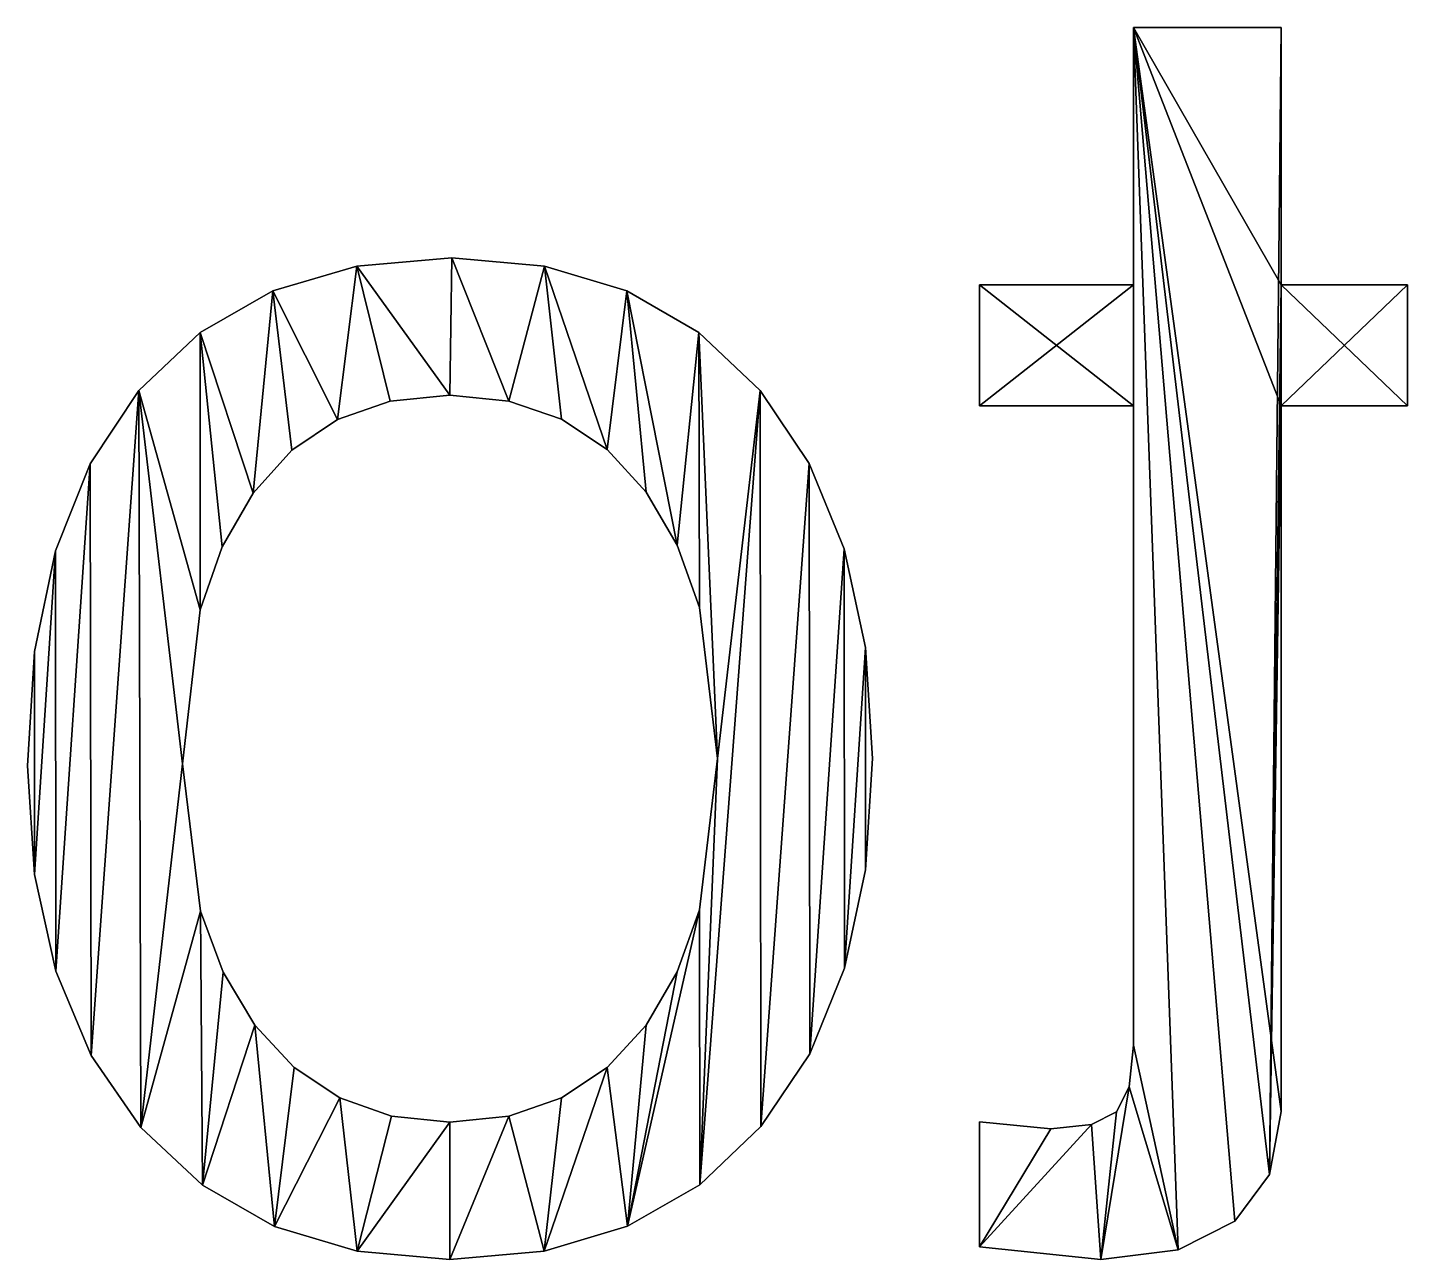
# Model space of a CAD drawing. Header units: metres. Extents: x -935 to 1842, y -1273 to 224.
# Drawn here: x 255.293 to 260.134, y 161.826 to 166.147 of the extents above; entities that cross this region are included whole.
import ezdxf

# ---------------------------------------------------------------- set-up
doc = ezdxf.new("R2010")
doc.units = ezdxf.units.M

msp = doc.modelspace()

# ---------------------------------------------------------------- meshes
at = {"layer": 'auto'}
mesh = msp.add_polyface(dxfattribs=at)
corners = [(258.6325, 165.2448), (259.1728, 164.8205), (259.1728, 165.2448), (258.6325, 164.8205), (259.1728, 166.1469), (259.6917, 165.2448), (259.6917, 166.1469), (259.6917, 164.8205), (259.6917, 162.3449), (259.6509, 162.1238), (259.5287, 161.9604), (259.3297, 161.8596), (259.1728, 162.5776), (259.1578, 162.4315), (259.0586, 161.826), (259.1131, 162.3433), (259.0259, 162.2987), (258.6325, 161.87), (258.8837, 162.2839), (258.6325, 162.3089), (260.1343, 164.8205), (260.1343, 165.2448)]
mesh.append_faces([[corners[k] for k in face] for face in [(1, 0, 3), (4, 5, 6), (17, 18, 19), (5, 20, 21)]], dxfattribs={"vtx0": -1})
mesh.append_faces([[corners[k] for k in face] for face in [(0, 1, 2), (7, 4, 8), (8, 4, 9), (9, 4, 10), (10, 4, 11), (11, 13, 14), (12, 2, 1), (14, 16, 17), (20, 5, 7)]], dxfattribs={"vtx0": -1, "vtx1": -1})
mesh.append_faces([[corners[k] for k in face] for face in [(5, 4, 7), (11, 4, 12)]], dxfattribs={"vtx0": -1, "vtx1": -1, "vtx2": -1})
mesh.append_faces([[corners[k] for k in face] for face in [(11, 12, 13), (12, 4, 2), (14, 13, 15), (14, 15, 16), (17, 16, 18)]], dxfattribs={"vtx0": -1, "vtx2": -1})
mesh = msp.add_polyface(dxfattribs=at)
corners = [(259.3297, 161.8596, 0.2), (259.1578, 162.4315, 0.2), (259.1728, 162.5776, 0.2), (259.0586, 161.826, 0.2), (259.1131, 162.3433, 0.2), (259.0259, 162.2987, 0.2), (258.6325, 161.87, 0.2), (258.8837, 162.2839, 0.2), (258.6325, 162.3089, 0.2), (258.6325, 164.8205, 0.2), (259.1728, 165.2448, 0.2), (259.1728, 164.8205, 0.2), (258.6325, 165.2448, 0.2), (259.6509, 162.1238, 0.2), (259.6917, 164.8205, 0.2), (259.6917, 162.3449, 0.2), (259.6917, 165.2448, 0.2), (259.6917, 166.1469, 0.2), (259.1728, 166.1469, 0.2), (259.5287, 161.9604, 0.2), (260.1343, 165.2448, 0.2), (260.1343, 164.8205, 0.2)]
mesh.append_faces([[corners[k] for k in face] for face in [(7, 6, 8), (10, 9, 12), (13, 14, 15), (14, 20, 21)]], dxfattribs={"vtx0": -1})
mesh.append_faces([[corners[k] for k in face] for face in [(1, 3, 4), (4, 3, 5), (5, 6, 7), (9, 10, 11), (16, 13, 17), (17, 13, 18), (18, 11, 10), (20, 14, 16)]], dxfattribs={"vtx0": -1, "vtx1": -1})
mesh.append_faces([[corners[k] for k in face] for face in [(14, 13, 16), (18, 0, 2)]], dxfattribs={"vtx0": -1, "vtx1": -1, "vtx2": -1})
mesh.append_faces([[corners[k] for k in face] for face in [(0, 1, 2), (1, 0, 3), (5, 3, 6), (18, 13, 19), (18, 19, 0), (18, 2, 11)]], dxfattribs={"vtx0": -1, "vtx2": -1})
mesh = msp.add_polyface(dxfattribs=at)
corners = [(259.6917, 166.1469, 0.2), (259.1728, 166.1469), (259.6917, 166.1469), (259.1728, 166.1469, 0.2)]
mesh.append_faces([[corners[k] for k in face] for face in [(0, 1, 2), (1, 0, 3)]], dxfattribs={"vtx0": -1})
mesh = msp.add_polyface(dxfattribs=at)
corners = [(259.1728, 166.1469), (259.1728, 165.2448, 0.2), (259.1728, 165.2448), (259.1728, 166.1469, 0.2)]
mesh.append_faces([[corners[k] for k in face] for face in [(0, 1, 2), (1, 0, 3)]], dxfattribs={"vtx0": -1})
mesh = msp.add_polyface(dxfattribs=at)
corners = [(259.6917, 166.1469, 0.2), (259.6917, 165.2448), (259.6917, 165.2448, 0.2), (259.6917, 166.1469)]
mesh.append_faces([[corners[k] for k in face] for face in [(0, 1, 2), (1, 0, 3)]], dxfattribs={"vtx0": -1})
mesh = msp.add_polyface(dxfattribs=at)
corners = [(257.6477, 165.0775), (257.7131, 163.5828), (257.8631, 164.8737), (257.6506, 164.1133), (257.5724, 164.3312), (257.3956, 165.223), (257.4629, 164.5173), (257.3261, 164.6664), (257.1068, 165.3103), (257.1658, 164.7729), (256.9821, 164.8367), (256.7812, 165.3394), (256.7749, 164.858), (256.4477, 165.3103), (256.5652, 164.8365), (256.3801, 164.7721), (256.1536, 165.223), (256.2197, 164.6646), (256.0839, 164.5142), (255.899, 165.0775), (255.9758, 164.3259), (255.8986, 164.1047), (255.6838, 164.8737), (255.8369, 163.564), (255.6901, 162.2886), (255.5164, 162.5414), (255.5128, 164.6168), (255.3923, 162.8372), (255.3907, 164.3119), (255.3178, 163.176), (255.3174, 163.9588), (255.293, 163.5578), (258.2324, 163.9729), (258.2326, 163.1926), (258.257, 163.5828), (258.1593, 162.8474), (258.1585, 164.3181), (258.0372, 162.5471), (258.0354, 164.6184), (257.8662, 162.2918), (257.6514, 162.088), (257.6506, 163.0522), (257.398, 161.9425), (257.5724, 162.8344), (257.4629, 162.6482), (257.3261, 162.4991), (257.1058, 161.8551), (257.1658, 162.3927), (256.9821, 162.3288), (256.775, 161.826), (256.7749, 162.3075), (256.4492, 161.8549), (256.5703, 162.3288), (256.388, 162.3927), (256.1598, 161.9417), (256.2279, 162.4991), (256.0901, 162.6482), (255.9068, 162.0862), (255.9793, 162.8332), (255.9002, 163.0475)]
mesh.append_faces([[corners[k] for k in face] for face in [(29, 30, 31), (32, 33, 34)]], dxfattribs={"vtx0": -1})
mesh.append_faces([[corners[k] for k in face] for face in [(0, 1, 2), (1, 0, 3), (3, 0, 4), (4, 5, 6), (6, 5, 7), (7, 8, 9), (9, 8, 10), (10, 11, 12), (12, 13, 14), (14, 13, 15), (15, 16, 17), (17, 16, 18), (18, 19, 20), (20, 19, 21), (21, 22, 23), (24, 22, 25), (25, 26, 27), (27, 28, 29), (33, 32, 35), (35, 36, 37), (37, 38, 39), (39, 2, 40), (40, 41, 42), (42, 45, 46), (46, 48, 49), (49, 50, 51), (51, 53, 54), (54, 56, 57), (57, 59, 24)]], dxfattribs={"vtx0": -1, "vtx1": -1})
mesh.append_faces([[corners[k] for k in face] for face in [(23, 22, 24), (40, 2, 1)]], dxfattribs={"vtx0": -1, "vtx1": -1, "vtx2": -1})
mesh.append_faces([[corners[k] for k in face] for face in [(4, 0, 5), (7, 5, 8), (10, 8, 11), (12, 11, 13), (15, 13, 16), (18, 16, 19), (21, 19, 22), (25, 22, 26), (27, 26, 28), (29, 28, 30), (35, 32, 36), (37, 36, 38), (39, 38, 2), (40, 1, 41), (42, 41, 43), (42, 43, 44), (42, 44, 45), (46, 45, 47), (46, 47, 48), (49, 48, 50), (51, 50, 52), (51, 52, 53), (54, 53, 55), (54, 55, 56), (57, 56, 58), (57, 58, 59), (24, 59, 23)]], dxfattribs={"vtx0": -1, "vtx2": -1})
mesh = msp.add_polyface(dxfattribs=at)
corners = [(258.2326, 163.1926, 0.2), (258.2324, 163.9729, 0.2), (258.257, 163.5828, 0.2), (258.1593, 162.8474, 0.2), (258.1585, 164.3181, 0.2), (258.0372, 162.5471, 0.2), (258.0354, 164.6184, 0.2), (257.8662, 162.2918, 0.2), (257.8631, 164.8737, 0.2), (257.6514, 162.088, 0.2), (257.7131, 163.5828, 0.2), (257.6506, 163.0522, 0.2), (257.398, 161.9425, 0.2), (257.5724, 162.8344, 0.2), (257.4629, 162.6482, 0.2), (257.3261, 162.4991, 0.2), (257.1058, 161.8551, 0.2), (257.1658, 162.3927, 0.2), (256.9821, 162.3288, 0.2), (256.775, 161.826, 0.2), (256.7749, 162.3075, 0.2), (256.4492, 161.8549, 0.2), (256.5703, 162.3288, 0.2), (256.388, 162.3927, 0.2), (256.1598, 161.9417, 0.2), (256.2279, 162.4991, 0.2), (256.0901, 162.6482, 0.2), (255.9068, 162.0862, 0.2), (255.9793, 162.8332, 0.2), (255.9002, 163.0475, 0.2), (255.6901, 162.2886, 0.2), (255.8369, 163.564, 0.2), (257.6477, 165.0775, 0.2), (257.6506, 164.1133, 0.2), (257.5724, 164.3312, 0.2), (257.3956, 165.223, 0.2), (257.4629, 164.5173, 0.2), (257.3261, 164.6664, 0.2), (257.1068, 165.3103, 0.2), (257.1658, 164.7729, 0.2), (256.9821, 164.8367, 0.2), (256.7812, 165.3394, 0.2), (256.7749, 164.858, 0.2), (256.4477, 165.3103, 0.2), (256.5652, 164.8365, 0.2), (256.3801, 164.7721, 0.2), (256.1536, 165.223, 0.2), (256.2197, 164.6646, 0.2), (256.0839, 164.5142, 0.2), (255.899, 165.0775, 0.2), (255.9758, 164.3259, 0.2), (255.8986, 164.1047, 0.2), (255.6838, 164.8737, 0.2), (255.5164, 162.5414, 0.2), (255.5128, 164.6168, 0.2), (255.3923, 162.8372, 0.2), (255.3907, 164.3119, 0.2), (255.3178, 163.176, 0.2), (255.3174, 163.9588, 0.2), (255.293, 163.5578, 0.2)]
mesh.append_faces([[corners[k] for k in face] for face in [(0, 1, 2), (58, 57, 59)]], dxfattribs={"vtx0": -1})
mesh.append_faces([[corners[k] for k in face] for face in [(1, 3, 4), (4, 5, 6), (6, 7, 8), (10, 9, 11), (11, 12, 13), (13, 12, 14), (14, 12, 15), (15, 16, 17), (17, 16, 18), (18, 19, 20), (20, 21, 22), (22, 21, 23), (23, 24, 25), (25, 24, 26), (26, 27, 28), (28, 27, 29), (29, 30, 31), (32, 34, 35), (35, 37, 38), (38, 40, 41), (41, 42, 43), (43, 45, 46), (46, 48, 49), (49, 51, 52), (52, 53, 54), (54, 55, 56), (56, 57, 58)]], dxfattribs={"vtx0": -1, "vtx1": -1})
mesh.append_faces([[corners[k] for k in face] for face in [(8, 9, 10), (52, 31, 30)]], dxfattribs={"vtx0": -1, "vtx1": -1, "vtx2": -1})
mesh.append_faces([[corners[k] for k in face] for face in [(1, 0, 3), (4, 3, 5), (6, 5, 7), (8, 7, 9), (11, 9, 12), (15, 12, 16), (18, 16, 19), (20, 19, 21), (23, 21, 24), (26, 24, 27), (29, 27, 30), (10, 32, 8), (32, 10, 33), (32, 33, 34), (35, 34, 36), (35, 36, 37), (38, 37, 39), (38, 39, 40), (41, 40, 42), (43, 42, 44), (43, 44, 45), (46, 45, 47), (46, 47, 48), (49, 48, 50), (49, 50, 51), (52, 51, 31), (52, 30, 53), (54, 53, 55), (56, 55, 57)]], dxfattribs={"vtx0": -1, "vtx2": -1})
mesh = msp.add_polyface(dxfattribs=at)
corners = [(256.7812, 165.3394, 0.2), (256.4477, 165.3103), (256.7812, 165.3394), (256.4477, 165.3103, 0.2)]
mesh.append_faces([[corners[k] for k in face] for face in [(0, 1, 2), (1, 0, 3)]], dxfattribs={"vtx0": -1})
mesh = msp.add_polyface(dxfattribs=at)
corners = [(257.1068, 165.3103, 0.2), (256.7812, 165.3394), (257.1068, 165.3103), (256.7812, 165.3394, 0.2)]
mesh.append_faces([[corners[k] for k in face] for face in [(0, 1, 2), (1, 0, 3)]], dxfattribs={"vtx0": -1})
mesh = msp.add_polyface(dxfattribs=at)
corners = [(256.4477, 165.3103, 0.2), (256.1536, 165.223), (256.4477, 165.3103), (256.1536, 165.223, 0.2)]
mesh.append_faces([[corners[k] for k in face] for face in [(0, 1, 2), (1, 0, 3)]], dxfattribs={"vtx0": -1})
mesh = msp.add_polyface(dxfattribs=at)
corners = [(257.3956, 165.223, 0.2), (257.1068, 165.3103), (257.3956, 165.223), (257.1068, 165.3103, 0.2)]
mesh.append_faces([[corners[k] for k in face] for face in [(0, 1, 2), (1, 0, 3)]], dxfattribs={"vtx0": -1})
mesh = msp.add_polyface(dxfattribs=at)
corners = [(258.6325, 165.2448), (258.6325, 164.8205, 0.2), (258.6325, 164.8205), (258.6325, 165.2448, 0.2)]
mesh.append_faces([[corners[k] for k in face] for face in [(0, 1, 2), (1, 0, 3)]], dxfattribs={"vtx0": -1})
mesh = msp.add_polyface(dxfattribs=at)
corners = [(259.1728, 165.2448, 0.2), (258.6325, 165.2448), (259.1728, 165.2448), (258.6325, 165.2448, 0.2)]
mesh.append_faces([[corners[k] for k in face] for face in [(0, 1, 2), (1, 0, 3)]], dxfattribs={"vtx0": -1})
mesh = msp.add_polyface(dxfattribs=at)
corners = [(260.1343, 165.2448, 0.2), (259.6917, 165.2448), (260.1343, 165.2448), (259.6917, 165.2448, 0.2)]
mesh.append_faces([[corners[k] for k in face] for face in [(0, 1, 2), (1, 0, 3)]], dxfattribs={"vtx0": -1})
mesh = msp.add_polyface(dxfattribs=at)
corners = [(260.1343, 165.2448, 0.2), (260.1343, 164.8205), (260.1343, 164.8205, 0.2), (260.1343, 165.2448)]
mesh.append_faces([[corners[k] for k in face] for face in [(0, 1, 2), (1, 0, 3)]], dxfattribs={"vtx0": -1})
mesh = msp.add_polyface(dxfattribs=at)
corners = [(256.1536, 165.223, 0.2), (255.899, 165.0775), (256.1536, 165.223), (255.899, 165.0775, 0.2)]
mesh.append_faces([[corners[k] for k in face] for face in [(0, 1, 2), (1, 0, 3)]], dxfattribs={"vtx0": -1})
mesh = msp.add_polyface(dxfattribs=at)
corners = [(257.6477, 165.0775, 0.2), (257.3956, 165.223), (257.6477, 165.0775), (257.3956, 165.223, 0.2)]
mesh.append_faces([[corners[k] for k in face] for face in [(0, 1, 2), (1, 0, 3)]], dxfattribs={"vtx0": -1})
mesh = msp.add_polyface(dxfattribs=at)
corners = [(255.899, 165.0775, 0.2), (255.6838, 164.8737), (255.899, 165.0775), (255.6838, 164.8737, 0.2)]
mesh.append_faces([[corners[k] for k in face] for face in [(0, 1, 2), (1, 0, 3)]], dxfattribs={"vtx0": -1})
mesh = msp.add_polyface(dxfattribs=at)
corners = [(257.8631, 164.8737, 0.2), (257.6477, 165.0775), (257.8631, 164.8737), (257.6477, 165.0775, 0.2)]
mesh.append_faces([[corners[k] for k in face] for face in [(0, 1, 2), (1, 0, 3)]], dxfattribs={"vtx0": -1})
mesh = msp.add_polyface(dxfattribs=at)
corners = [(255.6838, 164.8737), (255.5128, 164.6168, 0.2), (255.5128, 164.6168), (255.6838, 164.8737, 0.2)]
mesh.append_faces([[corners[k] for k in face] for face in [(0, 1, 2), (1, 0, 3)]], dxfattribs={"vtx0": -1})
mesh = msp.add_polyface(dxfattribs=at)
corners = [(256.5652, 164.8365, 0.2), (256.7749, 164.858), (256.5652, 164.8365), (256.7749, 164.858, 0.2)]
mesh.append_faces([[corners[k] for k in face] for face in [(0, 1, 2), (1, 0, 3)]], dxfattribs={"vtx0": -1})
mesh = msp.add_polyface(dxfattribs=at)
corners = [(256.7749, 164.858, 0.2), (256.9821, 164.8367), (256.7749, 164.858), (256.9821, 164.8367, 0.2)]
mesh.append_faces([[corners[k] for k in face] for face in [(0, 1, 2), (1, 0, 3)]], dxfattribs={"vtx0": -1})
mesh = msp.add_polyface(dxfattribs=at)
corners = [(257.8631, 164.8737, 0.2), (258.0354, 164.6184), (258.0354, 164.6184, 0.2), (257.8631, 164.8737)]
mesh.append_faces([[corners[k] for k in face] for face in [(0, 1, 2), (1, 0, 3)]], dxfattribs={"vtx0": -1})
mesh = msp.add_polyface(dxfattribs=at)
corners = [(256.3801, 164.7721, 0.2), (256.5652, 164.8365), (256.3801, 164.7721), (256.5652, 164.8365, 0.2)]
mesh.append_faces([[corners[k] for k in face] for face in [(0, 1, 2), (1, 0, 3)]], dxfattribs={"vtx0": -1})
mesh = msp.add_polyface(dxfattribs=at)
corners = [(256.9821, 164.8367, 0.2), (257.1658, 164.7729), (256.9821, 164.8367), (257.1658, 164.7729, 0.2)]
mesh.append_faces([[corners[k] for k in face] for face in [(0, 1, 2), (1, 0, 3)]], dxfattribs={"vtx0": -1})
mesh = msp.add_polyface(dxfattribs=at)
corners = [(258.6325, 164.8205, 0.2), (259.1728, 164.8205), (258.6325, 164.8205), (259.1728, 164.8205, 0.2)]
mesh.append_faces([[corners[k] for k in face] for face in [(0, 1, 2), (1, 0, 3)]], dxfattribs={"vtx0": -1})
mesh = msp.add_polyface(dxfattribs=at)
corners = [(259.1728, 164.8205), (259.1728, 162.5776, 0.2), (259.1728, 162.5776), (259.1728, 164.8205, 0.2)]
mesh.append_faces([[corners[k] for k in face] for face in [(0, 1, 2), (1, 0, 3)]], dxfattribs={"vtx0": -1})
mesh = msp.add_polyface(dxfattribs=at)
corners = [(259.6917, 164.8205, 0.2), (259.6917, 162.3449), (259.6917, 162.3449, 0.2), (259.6917, 164.8205)]
mesh.append_faces([[corners[k] for k in face] for face in [(0, 1, 2), (1, 0, 3)]], dxfattribs={"vtx0": -1})
mesh = msp.add_polyface(dxfattribs=at)
corners = [(259.6917, 164.8205, 0.2), (260.1343, 164.8205), (259.6917, 164.8205), (260.1343, 164.8205, 0.2)]
mesh.append_faces([[corners[k] for k in face] for face in [(0, 1, 2), (1, 0, 3)]], dxfattribs={"vtx0": -1})
mesh = msp.add_polyface(dxfattribs=at)
corners = [(256.2197, 164.6646, 0.2), (256.3801, 164.7721), (256.2197, 164.6646), (256.3801, 164.7721, 0.2)]
mesh.append_faces([[corners[k] for k in face] for face in [(0, 1, 2), (1, 0, 3)]], dxfattribs={"vtx0": -1})
mesh = msp.add_polyface(dxfattribs=at)
corners = [(257.1658, 164.7729, 0.2), (257.3261, 164.6664), (257.1658, 164.7729), (257.3261, 164.6664, 0.2)]
mesh.append_faces([[corners[k] for k in face] for face in [(0, 1, 2), (1, 0, 3)]], dxfattribs={"vtx0": -1})
mesh = msp.add_polyface(dxfattribs=at)
corners = [(256.2197, 164.6646, 0.2), (256.0839, 164.5142), (256.0839, 164.5142, 0.2), (256.2197, 164.6646)]
mesh.append_faces([[corners[k] for k in face] for face in [(0, 1, 2), (1, 0, 3)]], dxfattribs={"vtx0": -1})
mesh = msp.add_polyface(dxfattribs=at)
corners = [(257.3261, 164.6664), (257.4629, 164.5173, 0.2), (257.4629, 164.5173), (257.3261, 164.6664, 0.2)]
mesh.append_faces([[corners[k] for k in face] for face in [(0, 1, 2), (1, 0, 3)]], dxfattribs={"vtx0": -1})
mesh = msp.add_polyface(dxfattribs=at)
corners = [(255.5128, 164.6168), (255.3907, 164.3119, 0.2), (255.3907, 164.3119), (255.5128, 164.6168, 0.2)]
mesh.append_faces([[corners[k] for k in face] for face in [(0, 1, 2), (1, 0, 3)]], dxfattribs={"vtx0": -1})
mesh = msp.add_polyface(dxfattribs=at)
corners = [(258.0354, 164.6184, 0.2), (258.1585, 164.3181), (258.1585, 164.3181, 0.2), (258.0354, 164.6184)]
mesh.append_faces([[corners[k] for k in face] for face in [(0, 1, 2), (1, 0, 3)]], dxfattribs={"vtx0": -1})
mesh = msp.add_polyface(dxfattribs=at)
corners = [(256.0839, 164.5142, 0.2), (255.9758, 164.3259), (255.9758, 164.3259, 0.2), (256.0839, 164.5142)]
mesh.append_faces([[corners[k] for k in face] for face in [(0, 1, 2), (1, 0, 3)]], dxfattribs={"vtx0": -1})
mesh = msp.add_polyface(dxfattribs=at)
corners = [(257.4629, 164.5173), (257.5724, 164.3312, 0.2), (257.5724, 164.3312), (257.4629, 164.5173, 0.2)]
mesh.append_faces([[corners[k] for k in face] for face in [(0, 1, 2), (1, 0, 3)]], dxfattribs={"vtx0": -1})
mesh = msp.add_polyface(dxfattribs=at)
corners = [(255.9758, 164.3259, 0.2), (255.8986, 164.1047), (255.8986, 164.1047, 0.2), (255.9758, 164.3259)]
mesh.append_faces([[corners[k] for k in face] for face in [(0, 1, 2), (1, 0, 3)]], dxfattribs={"vtx0": -1})
mesh = msp.add_polyface(dxfattribs=at)
corners = [(257.5724, 164.3312), (257.6506, 164.1133, 0.2), (257.6506, 164.1133), (257.5724, 164.3312, 0.2)]
mesh.append_faces([[corners[k] for k in face] for face in [(0, 1, 2), (1, 0, 3)]], dxfattribs={"vtx0": -1})
mesh = msp.add_polyface(dxfattribs=at)
corners = [(258.1585, 164.3181, 0.2), (258.2324, 163.9729), (258.2324, 163.9729, 0.2), (258.1585, 164.3181)]
mesh.append_faces([[corners[k] for k in face] for face in [(0, 1, 2), (1, 0, 3)]], dxfattribs={"vtx0": -1})
mesh = msp.add_polyface(dxfattribs=at)
corners = [(255.3907, 164.3119), (255.3174, 163.9588, 0.2), (255.3174, 163.9588), (255.3907, 164.3119, 0.2)]
mesh.append_faces([[corners[k] for k in face] for face in [(0, 1, 2), (1, 0, 3)]], dxfattribs={"vtx0": -1})
mesh = msp.add_polyface(dxfattribs=at)
corners = [(255.8986, 164.1047, 0.2), (255.8369, 163.564), (255.8369, 163.564, 0.2), (255.8986, 164.1047)]
mesh.append_faces([[corners[k] for k in face] for face in [(0, 1, 2), (1, 0, 3)]], dxfattribs={"vtx0": -1})
mesh = msp.add_polyface(dxfattribs=at)
corners = [(257.6506, 164.1133), (257.7131, 163.5828, 0.2), (257.7131, 163.5828), (257.6506, 164.1133, 0.2)]
mesh.append_faces([[corners[k] for k in face] for face in [(0, 1, 2), (1, 0, 3)]], dxfattribs={"vtx0": -1})
mesh = msp.add_polyface(dxfattribs=at)
corners = [(255.3174, 163.9588), (255.293, 163.5578, 0.2), (255.293, 163.5578), (255.3174, 163.9588, 0.2)]
mesh.append_faces([[corners[k] for k in face] for face in [(0, 1, 2), (1, 0, 3)]], dxfattribs={"vtx0": -1})
mesh = msp.add_polyface(dxfattribs=at)
corners = [(258.2324, 163.9729, 0.2), (258.257, 163.5828), (258.257, 163.5828, 0.2), (258.2324, 163.9729)]
mesh.append_faces([[corners[k] for k in face] for face in [(0, 1, 2), (1, 0, 3)]], dxfattribs={"vtx0": -1})
mesh = msp.add_polyface(dxfattribs=at)
corners = [(255.293, 163.5578), (255.3178, 163.176, 0.2), (255.3178, 163.176), (255.293, 163.5578, 0.2)]
mesh.append_faces([[corners[k] for k in face] for face in [(0, 1, 2), (1, 0, 3)]], dxfattribs={"vtx0": -1})
mesh = msp.add_polyface(dxfattribs=at)
corners = [(255.8369, 163.564, 0.2), (255.9002, 163.0475), (255.9002, 163.0475, 0.2), (255.8369, 163.564)]
mesh.append_faces([[corners[k] for k in face] for face in [(0, 1, 2), (1, 0, 3)]], dxfattribs={"vtx0": -1})
mesh = msp.add_polyface(dxfattribs=at)
corners = [(257.7131, 163.5828), (257.6506, 163.0522, 0.2), (257.6506, 163.0522), (257.7131, 163.5828, 0.2)]
mesh.append_faces([[corners[k] for k in face] for face in [(0, 1, 2), (1, 0, 3)]], dxfattribs={"vtx0": -1})
mesh = msp.add_polyface(dxfattribs=at)
corners = [(258.257, 163.5828, 0.2), (258.2326, 163.1926), (258.2326, 163.1926, 0.2), (258.257, 163.5828)]
mesh.append_faces([[corners[k] for k in face] for face in [(0, 1, 2), (1, 0, 3)]], dxfattribs={"vtx0": -1})
mesh = msp.add_polyface(dxfattribs=at)
corners = [(255.3178, 163.176), (255.3923, 162.8372, 0.2), (255.3923, 162.8372), (255.3178, 163.176, 0.2)]
mesh.append_faces([[corners[k] for k in face] for face in [(0, 1, 2), (1, 0, 3)]], dxfattribs={"vtx0": -1})
mesh = msp.add_polyface(dxfattribs=at)
corners = [(258.2326, 163.1926, 0.2), (258.1593, 162.8474), (258.1593, 162.8474, 0.2), (258.2326, 163.1926)]
mesh.append_faces([[corners[k] for k in face] for face in [(0, 1, 2), (1, 0, 3)]], dxfattribs={"vtx0": -1})
mesh = msp.add_polyface(dxfattribs=at)
corners = [(255.9002, 163.0475, 0.2), (255.9793, 162.8332), (255.9793, 162.8332, 0.2), (255.9002, 163.0475)]
mesh.append_faces([[corners[k] for k in face] for face in [(0, 1, 2), (1, 0, 3)]], dxfattribs={"vtx0": -1})
mesh = msp.add_polyface(dxfattribs=at)
corners = [(257.6506, 163.0522), (257.5724, 162.8344, 0.2), (257.5724, 162.8344), (257.6506, 163.0522, 0.2)]
mesh.append_faces([[corners[k] for k in face] for face in [(0, 1, 2), (1, 0, 3)]], dxfattribs={"vtx0": -1})
mesh = msp.add_polyface(dxfattribs=at)
corners = [(255.3923, 162.8372), (255.5164, 162.5414, 0.2), (255.5164, 162.5414), (255.3923, 162.8372, 0.2)]
mesh.append_faces([[corners[k] for k in face] for face in [(0, 1, 2), (1, 0, 3)]], dxfattribs={"vtx0": -1})
mesh = msp.add_polyface(dxfattribs=at)
corners = [(255.9793, 162.8332, 0.2), (256.0901, 162.6482), (256.0901, 162.6482, 0.2), (255.9793, 162.8332)]
mesh.append_faces([[corners[k] for k in face] for face in [(0, 1, 2), (1, 0, 3)]], dxfattribs={"vtx0": -1})
mesh = msp.add_polyface(dxfattribs=at)
corners = [(257.5724, 162.8344), (257.4629, 162.6482, 0.2), (257.4629, 162.6482), (257.5724, 162.8344, 0.2)]
mesh.append_faces([[corners[k] for k in face] for face in [(0, 1, 2), (1, 0, 3)]], dxfattribs={"vtx0": -1})
mesh = msp.add_polyface(dxfattribs=at)
corners = [(258.1593, 162.8474, 0.2), (258.0372, 162.5471), (258.0372, 162.5471, 0.2), (258.1593, 162.8474)]
mesh.append_faces([[corners[k] for k in face] for face in [(0, 1, 2), (1, 0, 3)]], dxfattribs={"vtx0": -1})
mesh = msp.add_polyface(dxfattribs=at)
corners = [(256.0901, 162.6482, 0.2), (256.2279, 162.4991), (256.2279, 162.4991, 0.2), (256.0901, 162.6482)]
mesh.append_faces([[corners[k] for k in face] for face in [(0, 1, 2), (1, 0, 3)]], dxfattribs={"vtx0": -1})
mesh = msp.add_polyface(dxfattribs=at)
corners = [(257.4629, 162.6482), (257.3261, 162.4991, 0.2), (257.3261, 162.4991), (257.4629, 162.6482, 0.2)]
mesh.append_faces([[corners[k] for k in face] for face in [(0, 1, 2), (1, 0, 3)]], dxfattribs={"vtx0": -1})
mesh = msp.add_polyface(dxfattribs=at)
corners = [(259.1728, 162.5776), (259.1578, 162.4315, 0.2), (259.1578, 162.4315), (259.1728, 162.5776, 0.2)]
mesh.append_faces([[corners[k] for k in face] for face in [(0, 1, 2), (1, 0, 3)]], dxfattribs={"vtx0": -1})
mesh = msp.add_polyface(dxfattribs=at)
corners = [(255.5164, 162.5414), (255.6901, 162.2886, 0.2), (255.6901, 162.2886), (255.5164, 162.5414, 0.2)]
mesh.append_faces([[corners[k] for k in face] for face in [(0, 1, 2), (1, 0, 3)]], dxfattribs={"vtx0": -1})
mesh = msp.add_polyface(dxfattribs=at)
corners = [(258.0372, 162.5471, 0.2), (257.8662, 162.2918), (257.8662, 162.2918, 0.2), (258.0372, 162.5471)]
mesh.append_faces([[corners[k] for k in face] for face in [(0, 1, 2), (1, 0, 3)]], dxfattribs={"vtx0": -1})
mesh = msp.add_polyface(dxfattribs=at)
corners = [(256.388, 162.3927, 0.2), (256.2279, 162.4991), (256.388, 162.3927), (256.2279, 162.4991, 0.2)]
mesh.append_faces([[corners[k] for k in face] for face in [(0, 1, 2), (1, 0, 3)]], dxfattribs={"vtx0": -1})
mesh = msp.add_polyface(dxfattribs=at)
corners = [(257.3261, 162.4991, 0.2), (257.1658, 162.3927), (257.3261, 162.4991), (257.1658, 162.3927, 0.2)]
mesh.append_faces([[corners[k] for k in face] for face in [(0, 1, 2), (1, 0, 3)]], dxfattribs={"vtx0": -1})
mesh = msp.add_polyface(dxfattribs=at)
corners = [(259.1578, 162.4315), (259.1131, 162.3433, 0.2), (259.1131, 162.3433), (259.1578, 162.4315, 0.2)]
mesh.append_faces([[corners[k] for k in face] for face in [(0, 1, 2), (1, 0, 3)]], dxfattribs={"vtx0": -1})
mesh = msp.add_polyface(dxfattribs=at)
corners = [(256.5703, 162.3288, 0.2), (256.388, 162.3927), (256.5703, 162.3288), (256.388, 162.3927, 0.2)]
mesh.append_faces([[corners[k] for k in face] for face in [(0, 1, 2), (1, 0, 3)]], dxfattribs={"vtx0": -1})
mesh = msp.add_polyface(dxfattribs=at)
corners = [(257.1658, 162.3927, 0.2), (256.9821, 162.3288), (257.1658, 162.3927), (256.9821, 162.3288, 0.2)]
mesh.append_faces([[corners[k] for k in face] for face in [(0, 1, 2), (1, 0, 3)]], dxfattribs={"vtx0": -1})
mesh = msp.add_polyface(dxfattribs=at)
corners = [(256.7749, 162.3075, 0.2), (256.5703, 162.3288), (256.7749, 162.3075), (256.5703, 162.3288, 0.2)]
mesh.append_faces([[corners[k] for k in face] for face in [(0, 1, 2), (1, 0, 3)]], dxfattribs={"vtx0": -1})
mesh = msp.add_polyface(dxfattribs=at)
corners = [(256.9821, 162.3288, 0.2), (256.7749, 162.3075), (256.9821, 162.3288), (256.7749, 162.3075, 0.2)]
mesh.append_faces([[corners[k] for k in face] for face in [(0, 1, 2), (1, 0, 3)]], dxfattribs={"vtx0": -1})
mesh = msp.add_polyface(dxfattribs=at)
corners = [(259.1131, 162.3433, 0.2), (259.0259, 162.2987), (259.1131, 162.3433), (259.0259, 162.2987, 0.2)]
mesh.append_faces([[corners[k] for k in face] for face in [(0, 1, 2), (1, 0, 3)]], dxfattribs={"vtx0": -1})
mesh = msp.add_polyface(dxfattribs=at)
corners = [(259.6917, 162.3449, 0.2), (259.6509, 162.1238), (259.6509, 162.1238, 0.2), (259.6917, 162.3449)]
mesh.append_faces([[corners[k] for k in face] for face in [(0, 1, 2), (1, 0, 3)]], dxfattribs={"vtx0": -1})
mesh = msp.add_polyface(dxfattribs=at)
corners = [(255.6901, 162.2886, 0.2), (255.9068, 162.0862), (255.6901, 162.2886), (255.9068, 162.0862, 0.2)]
mesh.append_faces([[corners[k] for k in face] for face in [(0, 1, 2), (1, 0, 3)]], dxfattribs={"vtx0": -1})
mesh = msp.add_polyface(dxfattribs=at)
corners = [(257.6514, 162.088, 0.2), (257.8662, 162.2918), (257.6514, 162.088), (257.8662, 162.2918, 0.2)]
mesh.append_faces([[corners[k] for k in face] for face in [(0, 1, 2), (1, 0, 3)]], dxfattribs={"vtx0": -1})
mesh = msp.add_polyface(dxfattribs=at)
corners = [(258.8837, 162.2839, 0.2), (258.6325, 162.3089), (258.8837, 162.2839), (258.6325, 162.3089, 0.2)]
mesh.append_faces([[corners[k] for k in face] for face in [(0, 1, 2), (1, 0, 3)]], dxfattribs={"vtx0": -1})
mesh = msp.add_polyface(dxfattribs=at)
corners = [(258.6325, 162.3089), (258.6325, 161.87, 0.2), (258.6325, 161.87), (258.6325, 162.3089, 0.2)]
mesh.append_faces([[corners[k] for k in face] for face in [(0, 1, 2), (1, 0, 3)]], dxfattribs={"vtx0": -1})
mesh = msp.add_polyface(dxfattribs=at)
corners = [(259.0259, 162.2987, 0.2), (258.8837, 162.2839), (259.0259, 162.2987), (258.8837, 162.2839, 0.2)]
mesh.append_faces([[corners[k] for k in face] for face in [(0, 1, 2), (1, 0, 3)]], dxfattribs={"vtx0": -1})
mesh = msp.add_polyface(dxfattribs=at)
corners = [(255.9068, 162.0862, 0.2), (256.1598, 161.9417), (255.9068, 162.0862), (256.1598, 161.9417, 0.2)]
mesh.append_faces([[corners[k] for k in face] for face in [(0, 1, 2), (1, 0, 3)]], dxfattribs={"vtx0": -1})
mesh = msp.add_polyface(dxfattribs=at)
corners = [(257.398, 161.9425, 0.2), (257.6514, 162.088), (257.398, 161.9425), (257.6514, 162.088, 0.2)]
mesh.append_faces([[corners[k] for k in face] for face in [(0, 1, 2), (1, 0, 3)]], dxfattribs={"vtx0": -1})
mesh = msp.add_polyface(dxfattribs=at)
corners = [(259.6509, 162.1238, 0.2), (259.5287, 161.9604), (259.5287, 161.9604, 0.2), (259.6509, 162.1238)]
mesh.append_faces([[corners[k] for k in face] for face in [(0, 1, 2), (1, 0, 3)]], dxfattribs={"vtx0": -1})
mesh = msp.add_polyface(dxfattribs=at)
corners = [(256.1598, 161.9417, 0.2), (256.4492, 161.8549), (256.1598, 161.9417), (256.4492, 161.8549, 0.2)]
mesh.append_faces([[corners[k] for k in face] for face in [(0, 1, 2), (1, 0, 3)]], dxfattribs={"vtx0": -1})
mesh = msp.add_polyface(dxfattribs=at)
corners = [(257.1058, 161.8551, 0.2), (257.398, 161.9425), (257.1058, 161.8551), (257.398, 161.9425, 0.2)]
mesh.append_faces([[corners[k] for k in face] for face in [(0, 1, 2), (1, 0, 3)]], dxfattribs={"vtx0": -1})
mesh = msp.add_polyface(dxfattribs=at)
corners = [(259.3297, 161.8596, 0.2), (259.5287, 161.9604), (259.3297, 161.8596), (259.5287, 161.9604, 0.2)]
mesh.append_faces([[corners[k] for k in face] for face in [(0, 1, 2), (1, 0, 3)]], dxfattribs={"vtx0": -1})
mesh = msp.add_polyface(dxfattribs=at)
corners = [(256.4492, 161.8549, 0.2), (256.775, 161.826), (256.4492, 161.8549), (256.775, 161.826, 0.2)]
mesh.append_faces([[corners[k] for k in face] for face in [(0, 1, 2), (1, 0, 3)]], dxfattribs={"vtx0": -1})
mesh = msp.add_polyface(dxfattribs=at)
corners = [(256.775, 161.826, 0.2), (257.1058, 161.8551), (256.775, 161.826), (257.1058, 161.8551, 0.2)]
mesh.append_faces([[corners[k] for k in face] for face in [(0, 1, 2), (1, 0, 3)]], dxfattribs={"vtx0": -1})
mesh = msp.add_polyface(dxfattribs=at)
corners = [(258.6325, 161.87, 0.2), (259.0586, 161.826), (258.6325, 161.87), (259.0586, 161.826, 0.2)]
mesh.append_faces([[corners[k] for k in face] for face in [(0, 1, 2), (1, 0, 3)]], dxfattribs={"vtx0": -1})
mesh = msp.add_polyface(dxfattribs=at)
corners = [(259.0586, 161.826, 0.2), (259.3297, 161.8596), (259.0586, 161.826), (259.3297, 161.8596, 0.2)]
mesh.append_faces([[corners[k] for k in face] for face in [(0, 1, 2), (1, 0, 3)]], dxfattribs={"vtx0": -1})

doc.saveas('drawing.dxf')
